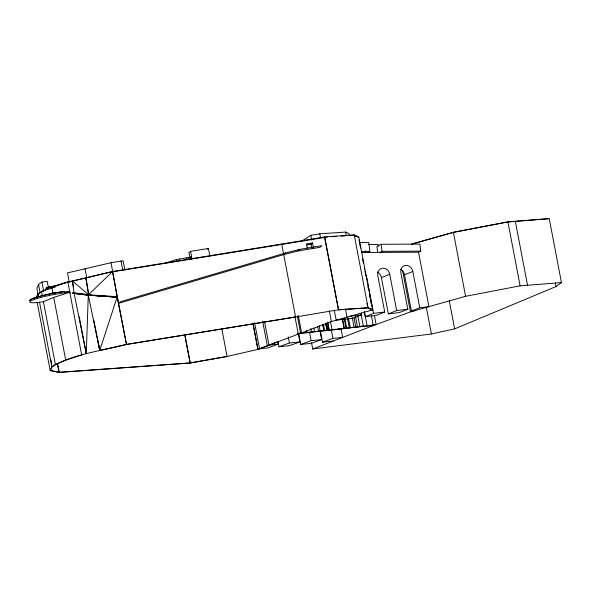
<?xml version="1.0" encoding="UTF-8"?>
<svg xmlns="http://www.w3.org/2000/svg" width="591" height="591" viewBox="0 0 591 591"><rect width="100%" height="100%" fill="white"/><g stroke="black" fill="none" stroke-linecap="round" stroke-linejoin="round"><path stroke-width="0.89" d="M371.983 308.133L372.33 309.928L367.801 307.859L338.421 309.824L324.518 236.939L354.216 234.893L358.796 236.984L372.699 309.869L368.119 307.778L338.591 309.758L295.566 316.99L281.722 244.046L112.586 271.528L88.51 294.724L72.375 280.865L74.045 292.877L86.279 353.758L88.281 295.168L72.878 293.291L72.789 292.826L87.608 294.606M295.633 316.939L126.489 344.413L99.753 350.397L117.099 297.133L101.6 296.032M48.44 287.913L47.184 281.316L41.931 282.07L38.541 284.441L36.901 288.142L38.474 296.608M36.287 297.694L37.957 293.912L41.636 291.437L46.792 289.583M36.465 297.665L38.134 293.882L36.516 297.93M221.773 328.596L227.092 356.491L190.11 363.007L58.974 372.396L50.191 370.587L51.86 366.804C74.451 353.61 101.549 350.98 126.504 344.457L295.566 316.99M283.739 254.595L285.645 252.955L299.822 249.343L321.925 245.649L320.026 247.297L297.923 250.99L283.739 254.595L118.651 303.331L120.557 301.683L285.645 252.955M297.923 250.99L299.822 249.343M306.766 244.881L311.11 244.157L312.536 242.923L313.577 248.375M209.849 256.029L208.446 248.464L190.575 251.367L188.913 252.601L190.147 259.057M207.338 249.284L208.446 248.464M281.7 244.076L324.688 236.865L338.591 309.758M311.509 342.654L312.713 348.963L431.4 333.974L454.642 328.877L556.042 286.546L561.45 282.594L549.246 218.604L507.905 221.854L453.386 232.3L411.646 244.113L453.629 232.329L507.632 221.987M38.186 294.155L39.59 293.18M43.424 301.72L37.551 302.562A24.379 2.8 -10.8 0 1 34.123 299.467A24.379 2.8 -10.8 0 1 64.811 292.804L69.642 292.294L53.737 297.413L43.424 301.72L55.369 364.351M302.001 240.98L310.814 235.307L319.761 233.814L345.683 232.078L348.912 233.556L349.215 235.129M361.227 252.497L418.546 252.202L420.77 251.123L419.92 244.098L381.173 244.297L376.888 246.388L377.634 252.527M367.632 252.468L369.855 251.382L368.777 242.524L359.564 242.576M379.806 252.401L382.03 251.323L420.77 251.123M48.277 288.622L41.466 291.466L42.271 295.714M55.111 293.697L54.83 292.25L51.683 293.372L55.14 293.003M32.645 298.684A23.906 2.748 -10.8 0 1 64.338 291.533L64.811 292.804M187.886 258.097L189.556 257.395L189.881 259.124M337.786 329.475L339.899 328.589M381.417 277.585L389.742 274.261L396.672 310.57L388.346 313.895L381.417 277.585A6.974 5.962 68.2 0 0 377.309 272.052M404.503 274.793L412.828 271.468L419.75 307.778L411.425 311.102L404.503 274.793A6.974 5.962 68.2 0 0 400.395 269.26M361.308 313.038L361.64 314.811L353.315 318.128L336.205 320.204L334.329 310.356M364.248 311.376L365.26 316.687L373.586 313.363L384.726 312.011L377.804 275.709A6.974 5.962 68.2 0 1 382.473 268.174A6.974 5.962 68.2 0 1 389.742 274.261M384.726 312.011L376.401 315.335L365.26 316.687M412.828 271.468A6.974 5.962 68.2 0 0 405.559 265.381A6.974 5.962 68.2 0 0 400.89 272.916L407.812 309.219L399.486 312.543L388.346 313.895M277.726 341.694L257.809 349.384L252.852 323.388M81.876 354.903L65.97 360.015L55.694 364.307L52.2 366.745L50.538 370.52L59.277 372.315L190.258 362.94L227.055 356.462L258.038 349.377L331.352 321.57L372.699 309.869M312.713 348.963L370.697 326.579L410.464 311.893L465.59 296.29L520.117 285.845L561.45 282.594M277.652 341.524L278.162 344.184L267.738 347.929L259.286 348.816M277.977 341.428L278.989 346.74L289.413 343.002L299.91 341.894L298.389 333.922M299.91 341.894L289.487 345.639L278.989 346.74M298.714 333.826L300.738 344.457L311.161 340.712L321.667 339.603L320.145 331.632M321.667 339.603L311.243 343.349L300.738 344.457M320.462 331.536L322.494 342.167L332.918 338.421L342.684 337.395L340.985 328.463M164.963 263.298L176.214 259.575L189.556 257.395M46.896 288.053A5.666 0.65 -10.8 0 1 54.402 286.362L67.869 282.01L54.35 286.088A5.851 0.672 -10.8 0 0 48.085 287.329A5.851 0.672 -10.8 0 0 46.297 288.393M55.739 286.657L49.275 288.992A5.851 0.672 -10.8 0 1 46.822 288.526A5.851 0.672 -10.8 0 1 54.571 286.775L55.739 286.657L55.598 285.926L67.758 282.018L112.637 271.535L67.921 282.284M66.643 292.301L69.472 291.393M124.915 270.087L123.127 260.734L110.982 262.707L67.477 272.887L69.258 282.239M326.298 323.24L327.665 330.406L299.851 333.036L297.339 333.959L346.008 328.042L344.198 318.542M112.512 271.845L327.325 237.028M327.65 323.07L329.017 330.214L329.497 330.391L376.127 324.577L374.421 315.646M312.536 242.923L306.463 243.943L307.35 248.612M373.615 325.501L345.639 328.16M350.5 316.155L361.64 314.811M396.672 310.57L407.812 309.219M419.75 307.778L428.94 306.67L418.546 252.202M411.425 311.102L414.646 310.711M268.706 345.181L278.162 344.184M322.494 342.167L333.265 341.029M548.485 218.773L508.533 221.928M331.913 236.718L336.508 236.407M341.096 236.105L345.683 235.794M350.278 235.491L353.95 235.24L356.21 236.274M67.869 282.01L81.661 354.91M368.2 244.548L378.174 244.497L378.395 246.314M361.566 251.426L369.855 251.382M72.789 292.826L87.254 294.673L117.011 296.675L112.586 271.528L126.489 344.413L117.099 297.133L87.342 295.123L72.878 293.291M117.483 297.214L87.342 295.123L87.254 294.673L88.51 294.724L85.85 277.504L86.67 281.818M88.835 295.123L87.963 294.503L88.052 294.953L91.568 295.315M97.042 295.707L99.776 295.899M89.226 295.204L91.96 295.397M97.434 295.788L100.167 295.98M105.641 296.372L108.375 296.564M114.757 297.022L116.575 297.147M77.384 293.247L79.194 293.483M117.011 296.675L116.228 296.512L116.309 296.963M111.758 296.645L112.549 296.808M88.281 295.168L99.753 350.397L97.855 340.446M93.762 320.086L99.753 350.397M555.363 282.978L556.042 286.546M515.345 221.344L527.549 285.342M507.905 221.854L520.117 285.845M453.386 232.3L465.59 296.29M449.308 300.93L454.642 328.877M426.333 307.423L431.4 333.974M402.552 270.434L410.464 311.893M373.586 313.363L366.656 277.053A6.974 5.962 68.2 0 0 366.117 275.317M358.478 237.309L353.95 235.24M358.988 239.998L359.328 241.793M359.675 243.581L360.525 248.065M362.579 258.821L363.435 263.305M364.292 267.789L364.632 269.585M364.972 271.372L365.829 275.857M367.883 286.613L368.223 288.408M369.589 295.581L369.936 297.376M370.276 299.164L371.133 303.648M371.436 315.919L373.15 324.902M354.216 234.893L368.119 307.778M366.945 303.375L367.632 306.965M364.403 311.664L367.092 325.774M345.683 232.078L346.282 235.225M361.101 314.427L363.31 325.996M361.914 325.752L362.047 326.446M357.851 316.096L359.86 326.609M355.435 316.155L357.489 326.926M354.053 317.869L355.804 327.059M352.214 317.515L354.024 327.022M348.439 317.965L350.308 327.769M347.412 318.017L349.303 327.916M345.462 309.027L347.006 317.094M344.819 318.564L346.614 327.983M342.61 318.682L344.45 328.315M342.352 319.694L343.962 328.138M319.761 233.814L320.514 237.745M329.29 310.777L331.352 321.57M330.628 322.228L332.009 329.468M331.396 330.45L332.918 338.421M327.746 322.073L329.283 330.118M310.814 235.307L311.716 240.027M326.395 323.225L327.761 330.391L327.022 330.458L325.656 323.277L327.096 330.458M311.11 244.157L311.849 248.05M323.41 324.134L324.614 330.458M322.59 324.223L323.802 330.561M319.125 325.855L320.145 331.233M317.611 326.638L318.468 331.137M313.814 327.998L314.493 331.581M310.733 328.493L311.42 332.09M309.64 332.74L311.161 340.712M306.507 330.465L306.847 332.26M298.27 315.491L301.536 332.585M297.465 316.636L300.583 332.955M294.939 316.643L298.226 333.863M288.231 336.804L289.413 343.002M264.502 321.607L268.994 345.151M262.67 321.364L267.398 346.156M254.558 322.531L259.567 348.786M253.066 323.277L258.038 349.377M190.575 251.367L191.979 258.924L191.388 259.368L190.871 256.642L190.383 257.004L190.775 259.043M186.571 257.875L186.896 259.604M179.501 259.043L179.827 260.771M176.214 259.575L176.539 261.303M184.961 335.149L190.258 362.94M184.784 335.112L190.11 363.007M121.029 261.074L122.817 270.427M110.982 262.707L112.608 271.21M84.986 268.521L86.774 277.873M72.375 280.865L73.52 286.886M79.231 316.806L86.279 353.758M70.093 293.151L69.753 291.363L64.419 291.984L64.338 291.533M55.79 286.192L54.431 286.051A5.666 0.65 -10.8 0 0 48.203 287.322A5.666 0.65 -10.8 0 0 46.475 288.356M51.831 287.433L52.872 292.877M53.737 297.413L65.69 360.045M57.571 363.354L59.277 372.315M41.931 282.07L43.719 291.422M57.261 363.399L58.974 372.396M38.541 284.441L40.158 292.937M50.833 359.572L51.69 364.056M39.501 302.008L51.86 366.804M37.144 302.2L50.191 370.587M85.85 277.504L88.746 294.665M381.173 244.297L382.03 251.323M365.245 250.813L365.46 252.586M30.008 300.59A23.906 2.748 -10.8 0 1 31.781 299.061M29.55 300.679A24.379 2.8 -10.8 0 1 64.545 291.444M46.275 288.504A5.666 0.65 -10.8 0 1 46.401 288.312"/></g></svg>
